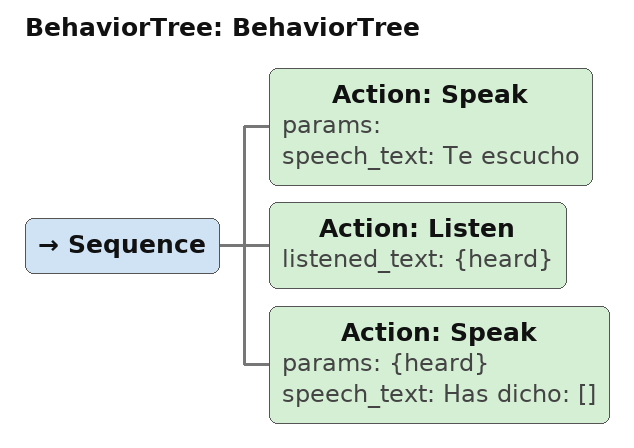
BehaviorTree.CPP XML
<?xml version="1.0"?>
<root main_tree_to_execute="BehaviorTree">
    <BehaviorTree ID="BehaviorTree">
        <Sequence>
            <Action ID="Speak" params="" speech_text="Te escucho"/>
            <Action ID="Listen" listened_text="{heard}"/>
            <Action ID="Speak" params="{heard}" speech_text="Has dicho: []"/>
        </Sequence>
    </BehaviorTree>
</root>
